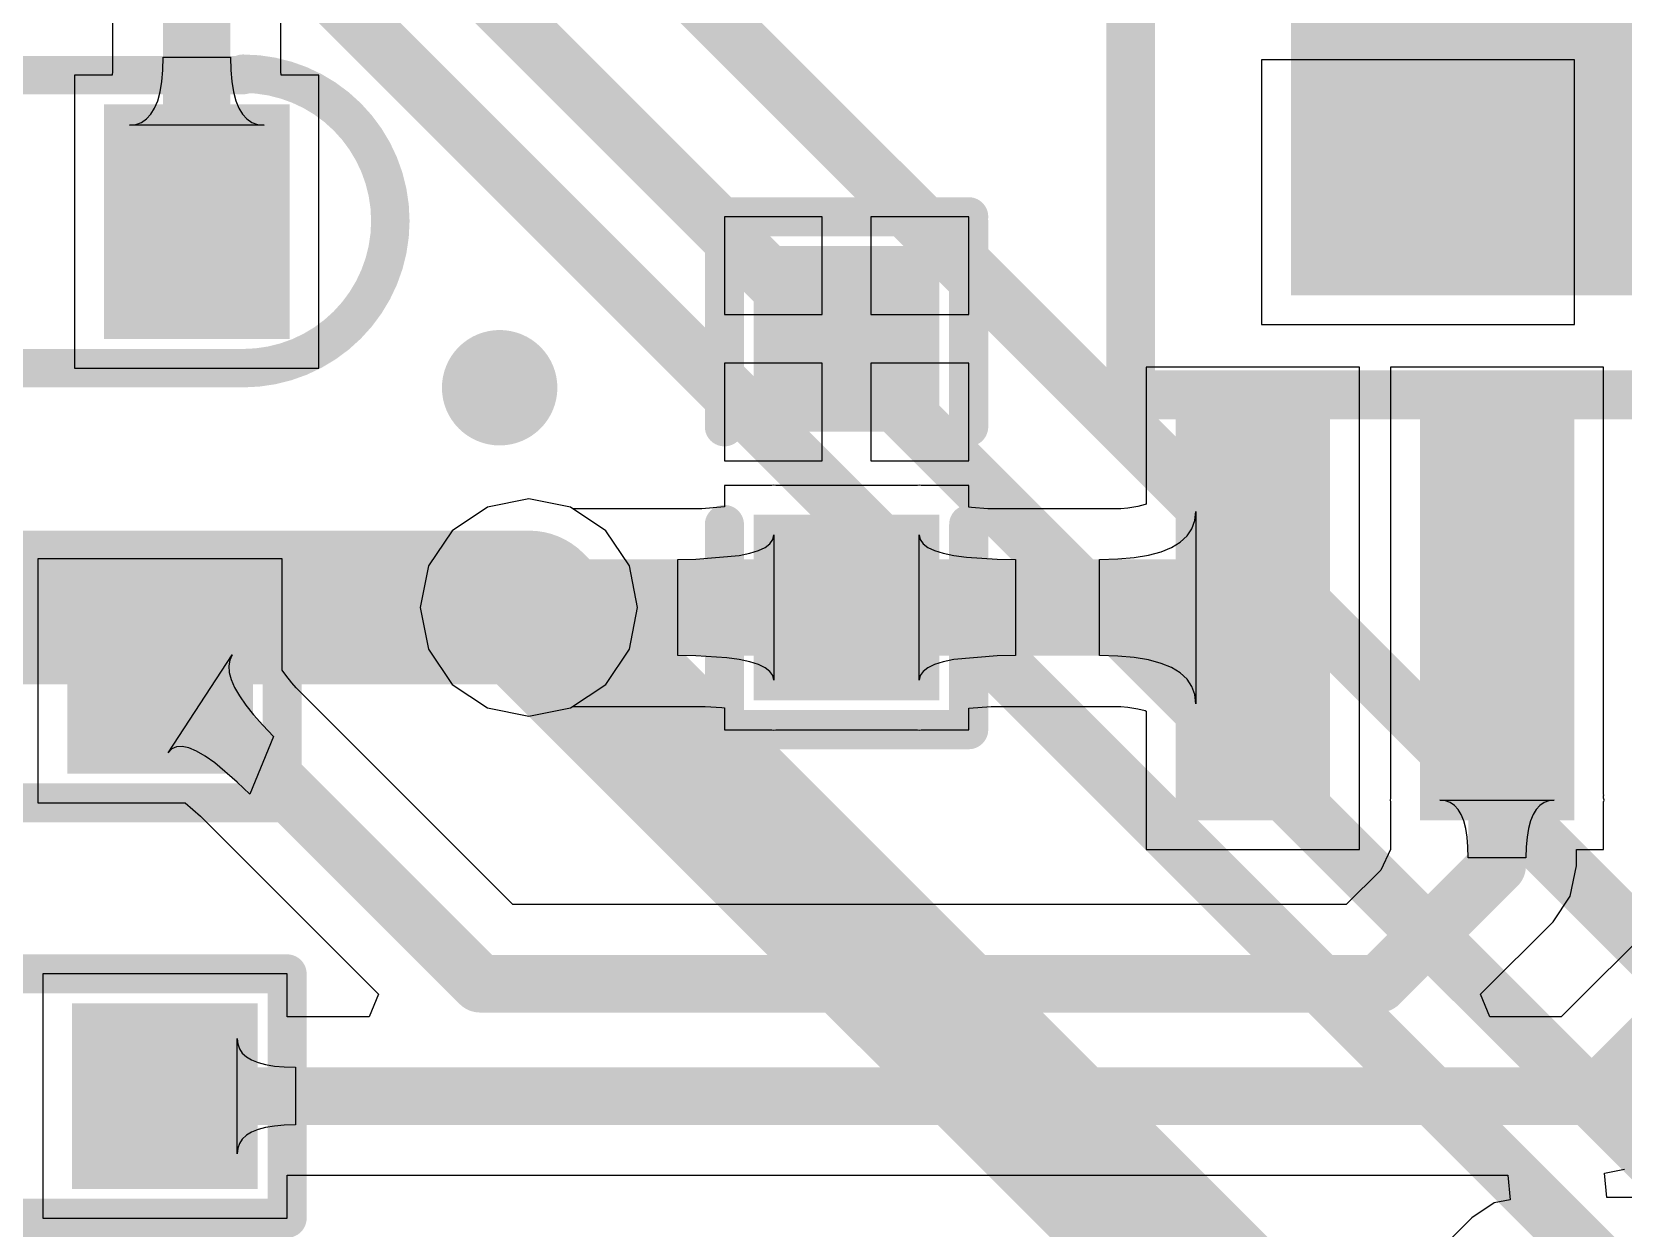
# Model space of a CAD drawing. Header units: millimetres. Extents: x 2.44 to 5.37, y 2.91 to 4.14.
# Drawn here: x 3.0812 to 3.407, y 3.245 to 3.4899 of the extents above; entities that cross this region are included whole.
import ezdxf

# ---------------------------------------------------------------- set-up
doc = ezdxf.new("R2010")
doc.units = ezdxf.units.MM
doc.header["$MEASUREMENT"] = 0
for name, color, linetype in [('BottomLayer', 5, 'Continuous'), ('MidLayer1', 16, 'Continuous'), ('MidLayer2', 76, 'Continuous'), ('MultiLayer', 9, 'Continuous'), ('TopLayer', 1, 'Continuous'), ('TopOverlay', 2, 'Continuous'), ('TopPaste', 8, 'Continuous'), ('TopSolder', 216, 'Continuous'), ('ViaHoleLayer', 16, 'Continuous')]:
    doc.layers.add(name, color=color, linetype=linetype)

# ---------------------------------------------------------------- blocks, each defined once
blk = doc.blocks.new('C0603_11')
at = {"layer": 'TopLayer'}
for points in [[(-0.014, -0.008), (0.016, -0.008), (-0.014, 0.022), (0.016, 0.022)], [(0.041, -0.008), (0.071, -0.008), (0.041, 0.022), (0.071, 0.022)]]:
    blk.add_solid(points, dxfattribs=at)
at = {"layer": 'TopOverlay', "const_width": 0.008}
for points in [[(-0.024, 0.032), (0.018, 0.032)], [(-0.024, 0.032), (-0.024, -0.018)], [(0.038, 0.032), (0.08, 0.032)], [(0.081, 0.032), (0.081, -0.018)], [(-0.024, -0.018), (0.018, -0.018)], [(0.038, -0.018), (0.08, -0.018)]]:
    blk.add_lwpolyline(points, dxfattribs=at)
at = {"layer": 'TopOverlay', "const_width": 0.004}
for points in [[(-0.026, 0.032, 1), (-0.022, 0.032, 1)], [(-0.026, 0.032, 1), (-0.022, 0.032, 1)], [(0.016, 0.032, 1), (0.02, 0.032, 1)], [(0.036, 0.032, 1), (0.04, 0.032, 1)], [(0.078, 0.032, 1), (0.082, 0.032, 1)], [(0.079, 0.032, 1), (0.083, 0.032, 1)], [(-0.026, -0.018, 1), (-0.022, -0.018, 1)], [(-0.026, -0.018, 1), (-0.022, -0.018, 1)], [(0.016, -0.018, 1), (0.02, -0.018, 1)], [(0.036, -0.018, 1), (0.04, -0.018, 1)], [(0.078, -0.018, 1), (0.082, -0.018, 1)], [(0.079, -0.018, 1), (0.083, -0.018, 1)]]:
    blk.add_lwpolyline(points, format="xyb", close=True, dxfattribs=at)
at = {"layer": 'TopPaste'}
for points in [[(-0.014, -0.008), (0.016, -0.008), (-0.014, 0.022), (0.016, 0.022)], [(0.041, -0.008), (0.071, -0.008), (0.041, 0.022), (0.071, 0.022)]]:
    blk.add_solid(points, dxfattribs=at)
at = {"layer": 'TopSolder'}
for points in [[(-0.018, -0.012), (0.02, -0.012), (-0.018, 0.026), (0.02, 0.026)], [(0.037, -0.012), (0.075, -0.012), (0.037, 0.026), (0.075, 0.026)]]:
    blk.add_solid(points, dxfattribs=at)
blk = doc.blocks.new('LED_17')
at = {"layer": 'TopLayer'}
for points in [[(-0.045, -0.02), (-0.015, -0.02), (-0.045, 0.02), (-0.015, 0.02)], [(0.015, -0.02), (0.045, -0.02), (0.015, 0.02), (0.045, 0.02)]]:
    blk.add_solid(points, dxfattribs=at)
at = {"layer": 'TopOverlay'}
for points, const_width in [([(-0.09031, 0.01956), (-0.09031, 0.02956)], 0.01), ([(-0.03925, 0.03), (0.03949, 0.03)], 0.00787), ([(-0.09031, 0.01956), (-0.09031, -0.03044)], 0.01), ([(-0.03925, -0.03), (0.03949, -0.03)], 0.00787)]:
    blk.add_lwpolyline(points, dxfattribs=dict(at, const_width=const_width))
for points, const_width in [([(-0.09281, 0.02956, 1), (-0.08781, 0.02956, 1)], 0.005), ([(-0.04122, 0.03, 1), (-0.03728, 0.03, 1)], 0.00394), ([(-0.04122, 0.03, 1), (-0.03728, 0.03, 1)], 0.00394), ([(0.03752, 0.03028, 1), (0.04146, 0.03028, 1)], 0.00394), ([(0.03752, 0.03, 1), (0.04146, 0.03, 1)], 0.00394), ([(-0.09281, 0.01956, 1), (-0.08781, 0.01956, 1)], 0.005), ([(-0.09281, 0.01956, 1), (-0.08781, 0.01956, 1)], 0.005), ([(-0.09281, -0.03044, 1), (-0.08781, -0.03044, 1)], 0.005), ([(-0.04122, -0.03, 1), (-0.03728, -0.03, 1)], 0.00394), ([(-0.04122, -0.03028, 1), (-0.03728, -0.03028, 1)], 0.00394), ([(0.03752, -0.03, 1), (0.04146, -0.03, 1)], 0.00394), ([(0.03752, -0.03, 1), (0.04146, -0.03, 1)], 0.00394)]:
    blk.add_lwpolyline(points, format="xyb", close=True, dxfattribs=dict(at, const_width=const_width))
at = {"layer": 'TopOverlay', "const_width": 0.00787}
for points in [[(-0.03925, -0.03028, -1), (-0.03925, 0.03)], [(0.03949, 0.03028, -1), (0.03949, -0.03)]]:
    blk.add_lwpolyline(points, format="xyb", dxfattribs=at)
at = {"layer": 'TopPaste'}
for points in [[(-0.045, -0.02), (-0.015, -0.02), (-0.045, 0.02), (-0.015, 0.02)], [(0.015, -0.02), (0.045, -0.02), (0.015, 0.02), (0.045, 0.02)]]:
    blk.add_solid(points, dxfattribs=at)
at = {"layer": 'TopSolder'}
for points in [[(-0.049, -0.024), (-0.011, -0.024), (-0.049, 0.024), (-0.011, 0.024)], [(0.011, -0.024), (0.049, -0.024), (0.011, 0.024), (0.049, 0.024)]]:
    blk.add_solid(points, dxfattribs=at)
blk = doc.blocks.new('R0603_30')
at = {"layer": 'TopLayer'}
for points in [[(-0.0425, -0.015), (-0.0125, -0.015), (-0.0425, 0.015), (-0.0125, 0.015)], [(0.0125, -0.015), (0.0425, -0.015), (0.0125, 0.015), (0.0425, 0.015)]]:
    blk.add_solid(points, dxfattribs=at)
at = {"layer": 'TopOverlay', "const_width": 0.008}
for points in [[(0.0525, 0.025), (-0.0525, 0.025)], [(-0.0525, 0.025), (-0.0525, -0.025)], [(0.0525, 0.025), (0.0525, -0.025)], [(0.0525, -0.025), (-0.0525, -0.025)]]:
    blk.add_lwpolyline(points, dxfattribs=at)
at = {"layer": 'TopOverlay', "const_width": 0.004}
for points in [[(-0.0545, 0.025, 1), (-0.0505, 0.025, 1)], [(-0.0545, 0.025, 1), (-0.0505, 0.025, 1)], [(0.0505, 0.025, 1), (0.0545, 0.025, 1)], [(0.0505, 0.025, 1), (0.0545, 0.025, 1)], [(-0.0545, -0.025, 1), (-0.0505, -0.025, 1)], [(-0.0545, -0.025, 1), (-0.0505, -0.025, 1)], [(0.0505, -0.025, 1), (0.0545, -0.025, 1)], [(0.0505, -0.025, 1), (0.0545, -0.025, 1)]]:
    blk.add_lwpolyline(points, format="xyb", close=True, dxfattribs=at)
at = {"layer": 'TopPaste'}
for points in [[(-0.0425, -0.015), (-0.0125, -0.015), (-0.0425, 0.015), (-0.0125, 0.015)], [(0.0125, -0.015), (0.0425, -0.015), (0.0125, 0.015), (0.0425, 0.015)]]:
    blk.add_solid(points, dxfattribs=at)
at = {"layer": 'TopSolder'}
for points in [[(-0.0465, -0.019), (-0.0085, -0.019), (-0.0465, 0.019), (-0.0085, 0.019)], [(0.0085, -0.019), (0.0465, -0.019), (0.0085, 0.019), (0.0465, 0.019)]]:
    blk.add_solid(points, dxfattribs=at)
blk = doc.blocks.new('R0603_31')
at = {"layer": 'TopLayer'}
for points in [[(-0.0425, -0.015), (-0.0125, -0.015), (-0.0425, 0.015), (-0.0125, 0.015)], [(0.0125, -0.015), (0.0425, -0.015), (0.0125, 0.015), (0.0425, 0.015)]]:
    blk.add_solid(points, dxfattribs=at)
at = {"layer": 'TopOverlay', "const_width": 0.008}
for points in [[(0.0525, 0.025), (-0.0525, 0.025)], [(-0.0525, 0.025), (-0.0525, -0.025)], [(0.0525, 0.025), (0.0525, -0.025)], [(0.0525, -0.025), (-0.0525, -0.025)]]:
    blk.add_lwpolyline(points, dxfattribs=at)
at = {"layer": 'TopOverlay', "const_width": 0.004}
for points in [[(-0.0545, 0.025, 1), (-0.0505, 0.025, 1)], [(-0.0545, 0.025, 1), (-0.0505, 0.025, 1)], [(0.0505, 0.025, 1), (0.0545, 0.025, 1)], [(0.0505, 0.025, 1), (0.0545, 0.025, 1)], [(-0.0545, -0.025, 1), (-0.0505, -0.025, 1)], [(-0.0545, -0.025, 1), (-0.0505, -0.025, 1)], [(0.0505, -0.025, 1), (0.0545, -0.025, 1)], [(0.0505, -0.025, 1), (0.0545, -0.025, 1)]]:
    blk.add_lwpolyline(points, format="xyb", close=True, dxfattribs=at)
at = {"layer": 'TopPaste'}
for points in [[(-0.0425, -0.015), (-0.0125, -0.015), (-0.0425, 0.015), (-0.0125, 0.015)], [(0.0125, -0.015), (0.0425, -0.015), (0.0125, 0.015), (0.0425, 0.015)]]:
    blk.add_solid(points, dxfattribs=at)
at = {"layer": 'TopSolder'}
for points in [[(-0.0465, -0.019), (-0.0085, -0.019), (-0.0465, 0.019), (-0.0085, 0.019)], [(0.0085, -0.019), (0.0465, -0.019), (0.0085, 0.019), (0.0465, 0.019)]]:
    blk.add_solid(points, dxfattribs=at)
blk = doc.blocks.new('TP4056_44')
at = {"layer": 'TopLayer'}
for points in [[(-0.15731, 0.11834), (-0.07857, 0.11834), (-0.15731, 0.14196), (-0.07857, 0.14196)], [(0.0808, 0.11834), (0.15954, 0.11834), (0.0808, 0.14196), (0.15954, 0.14196)], [(-0.04636, -0.00806), (0.05206, -0.00806), (-0.04636, 0.11006), (0.05206, 0.11006)], [(-0.15731, 0.06834), (-0.07857, 0.06834), (-0.15731, 0.09196), (-0.07857, 0.09196)], [(0.0808, 0.06834), (0.15954, 0.06834), (0.0808, 0.09196), (0.15954, 0.09196)], [(-0.15731, 0.01834), (-0.07857, 0.01834), (-0.15731, 0.04196), (-0.07857, 0.04196)], [(0.0808, 0.01834), (0.15954, 0.01834), (0.0808, 0.04196), (0.15954, 0.04196)], [(-0.15731, -0.03166), (-0.07857, -0.03166), (-0.15731, -0.00804), (-0.07857, -0.00804)], [(0.0808, -0.03166), (0.15954, -0.03166), (0.0808, -0.00804), (0.15954, -0.00804)]]:
    blk.add_solid(points, dxfattribs=at)
at = {"layer": 'TopOverlay', "const_width": 0.01}
for points in [[(-0.02215, 0.15515), (-0.07471, 0.15515)], [(-0.07471, -0.04485), (-0.07471, 0.15515)], [(0.07647, 0.15515), (0.02785, 0.15515)], [(0.07647, -0.04485), (0.07647, 0.15515)], [(0.07647, -0.04485), (-0.07471, -0.04485)]]:
    blk.add_lwpolyline(points, dxfattribs=at)
at = {"layer": 'TopOverlay', "const_width": 0.005}
for points in [[(-0.07721, 0.15515, 1), (-0.07221, 0.15515, 1)], [(-0.07721, 0.15515, 1), (-0.07221, 0.15515, 1)], [(-0.02465, 0.15515, 1), (-0.01965, 0.15515, 1)], [(-0.02465, 0.15515, 1), (-0.01965, 0.15515, 1)], [(0.02535, 0.15515, 1), (0.03035, 0.15515, 1)], [(0.02535, 0.15515, 1), (0.03035, 0.15515, 1)], [(0.07397, 0.15515, 1), (0.07897, 0.15515, 1)], [(0.07397, 0.15515, 1), (0.07897, 0.15515, 1)], [(-0.07721, -0.04485, 1), (-0.07221, -0.04485, 1)], [(-0.07721, -0.04485, 1), (-0.07221, -0.04485, 1)], [(0.07397, -0.04485, 1), (0.07897, -0.04485, 1)], [(0.07397, -0.04485, 1), (0.07897, -0.04485, 1)]]:
    blk.add_lwpolyline(points, format="xyb", close=True, dxfattribs=at)
at = {"layer": 'TopOverlay', "const_width": 0.01}
blk.add_lwpolyline([(0.02785, 0.15515, -1), (-0.02215, 0.15515)], format="xyb", dxfattribs=at)
at = {"layer": 'TopPaste'}
for points in [[(-0.15731, 0.11834), (-0.07857, 0.11834), (-0.15731, 0.14196), (-0.07857, 0.14196)], [(0.0808, 0.11834), (0.15954, 0.11834), (0.0808, 0.14196), (0.15954, 0.14196)], [(-0.04636, -0.00806), (0.05206, -0.00806), (-0.04636, 0.11006), (0.05206, 0.11006)], [(-0.15731, 0.06834), (-0.07857, 0.06834), (-0.15731, 0.09196), (-0.07857, 0.09196)], [(0.0808, 0.06834), (0.15954, 0.06834), (0.0808, 0.09196), (0.15954, 0.09196)], [(-0.15731, 0.01834), (-0.07857, 0.01834), (-0.15731, 0.04196), (-0.07857, 0.04196)], [(0.0808, 0.01834), (0.15954, 0.01834), (0.0808, 0.04196), (0.15954, 0.04196)], [(-0.15731, -0.03166), (-0.07857, -0.03166), (-0.15731, -0.00804), (-0.07857, -0.00804)], [(0.0808, -0.03166), (0.15954, -0.03166), (0.0808, -0.00804), (0.15954, -0.00804)]]:
    blk.add_solid(points, dxfattribs=at)
at = {"layer": 'TopSolder'}
for points in [[(-0.16131, 0.11434), (-0.07457, 0.11434), (-0.16131, 0.14596), (-0.07457, 0.14596)], [(0.0768, 0.11434), (0.16354, 0.11434), (0.0768, 0.14596), (0.16354, 0.14596)], [(-0.05036, -0.01206), (0.05606, -0.01206), (-0.05036, 0.11406), (0.05606, 0.11406)], [(-0.16131, 0.06434), (-0.07457, 0.06434), (-0.16131, 0.09596), (-0.07457, 0.09596)], [(0.0768, 0.06434), (0.16354, 0.06434), (0.0768, 0.09596), (0.16354, 0.09596)], [(-0.16131, 0.01434), (-0.07457, 0.01434), (-0.16131, 0.04596), (-0.07457, 0.04596)], [(0.0768, 0.01434), (0.16354, 0.01434), (0.0768, 0.04596), (0.16354, 0.04596)], [(-0.16131, -0.03566), (-0.07457, -0.03566), (-0.16131, -0.00404), (-0.07457, -0.00404)], [(0.0768, -0.03566), (0.16354, -0.03566), (0.0768, -0.00404), (0.16354, -0.00404)]]:
    blk.add_solid(points, dxfattribs=at)

msp = doc.modelspace()

# ---------------------------------------------------------------- linework, layer by layer
at = {"layer": 'BottomLayer'}
for p, q in [((3.183, 3.39424), (3.17449, 3.39255)), ((3.19151, 3.39255), (3.183, 3.39424)), ((3.17449, 3.39255), (3.16728, 3.38772)), ((3.19872, 3.38772), (3.19151, 3.39255)), ((3.16728, 3.38772), (3.16245, 3.38051)), ((3.20355, 3.38051), (3.19872, 3.38772)), ((3.16245, 3.38051), (3.16076, 3.372)), ((3.20524, 3.372), (3.20355, 3.38051)), ((3.16076, 3.372), (3.16245, 3.36349)), ((3.20355, 3.36349), (3.20524, 3.372)), ((3.16245, 3.36349), (3.16728, 3.35628)), ((3.19872, 3.35628), (3.20355, 3.36349)), ((3.16728, 3.35628), (3.17449, 3.35145)), ((3.19151, 3.35145), (3.19872, 3.35628)), ((3.17449, 3.35145), (3.183, 3.34976)), ((3.183, 3.34976), (3.19151, 3.35145))]:
    msp.add_line(p, q, dxfattribs=at)
at = {"layer": 'BottomLayer', "const_width": 0.01181}
for points in [[(3.17109, 3.417, 1), (3.18291, 3.417, 1)], [(3.17709, 3.372, 1), (3.18891, 3.372, 1)]]:
    msp.add_lwpolyline(points, format="xyb", close=True, dxfattribs=at)
at = {"layer": 'MidLayer1'}
for p, q in [((3.183, 3.39424), (3.17449, 3.39255)), ((3.19151, 3.39255), (3.183, 3.39424)), ((3.17449, 3.39255), (3.16728, 3.38772)), ((3.19872, 3.38772), (3.19151, 3.39255)), ((3.16728, 3.38772), (3.16245, 3.38051)), ((3.20355, 3.38051), (3.19872, 3.38772)), ((3.16245, 3.38051), (3.16076, 3.372)), ((3.20524, 3.372), (3.20355, 3.38051)), ((3.16076, 3.372), (3.16245, 3.36349)), ((3.20355, 3.36349), (3.20524, 3.372)), ((3.16245, 3.36349), (3.16728, 3.35628)), ((3.19872, 3.35628), (3.20355, 3.36349)), ((3.16728, 3.35628), (3.17449, 3.35145)), ((3.19151, 3.35145), (3.19872, 3.35628)), ((3.17449, 3.35145), (3.183, 3.34976)), ((3.183, 3.34976), (3.19151, 3.35145))]:
    msp.add_line(p, q, dxfattribs=at)
at = {"layer": 'MidLayer1', "const_width": 0.01181}
for points in [[(3.17109, 3.417, 1), (3.18291, 3.417, 1)], [(3.17709, 3.372, 1), (3.18891, 3.372, 1)]]:
    msp.add_lwpolyline(points, format="xyb", close=True, dxfattribs=at)
at = {"layer": 'MidLayer2'}
for points, const_width in [([(3.145, 3.569), (3.434, 3.28)], 0.01181), ([(3.129, 3.543), (3.421, 3.251)], 0.01181), ([(3.128, 3.512), (3.413, 3.227)], 0.01181), ([(3.009, 3.372), (3.183, 3.372)], 0.0315), ([(3.183, 3.372), (3.374, 3.181)], 0.0315)]:
    msp.add_lwpolyline(points, dxfattribs=dict(at, const_width=const_width))
for points, const_width in [([(3.17109, 3.417, 1), (3.18291, 3.417, 1)], 0.01181), ([(3.17513, 3.372, 1), (3.19087, 3.372, 1)], 0.01575), ([(3.17513, 3.372, 1), (3.19087, 3.372, 1)], 0.01575), ([(3.17709, 3.372, 1), (3.18891, 3.372, 1)], 0.01181)]:
    msp.add_lwpolyline(points, format="xyb", close=True, dxfattribs=dict(at, const_width=const_width))
at = {"layer": 'MultiLayer', "const_width": 0.01181}
for points in [[(3.17109, 3.417, 1), (3.18291, 3.417, 1)], [(3.17709, 3.372, 1), (3.18891, 3.372, 1)]]:
    msp.add_lwpolyline(points, format="xyb", close=True, dxfattribs=at)
at = {"layer": 'TopLayer'}
for p, q in [((3.09778, 3.51226), (3.09778, 3.48171)), ((3.13222, 3.48171), (3.13222, 3.51226)), ((3.10783, 3.47966), (3.10804, 3.48202)), ((3.10804, 3.48202), (3.10811, 3.48466)), ((3.10811, 3.48466), (3.12189, 3.48466)), ((3.12189, 3.48466), (3.12196, 3.48202)), ((3.12196, 3.48202), (3.12217, 3.47966)), ((3.397, 3.48415), (3.33294, 3.48415)), ((3.33294, 3.48415), (3.33294, 3.42994)), ((3.397, 3.42994), (3.397, 3.48415)), ((3.09772, 3.481), (3.09, 3.481)), ((3.09, 3.481), (3.09, 3.421)), ((3.09778, 3.48171), (3.09772, 3.481)), ((3.10749, 3.47757), (3.10783, 3.47966)), ((3.12217, 3.47966), (3.12251, 3.47757)), ((3.13228, 3.481), (3.13222, 3.48171)), ((3.14, 3.481), (3.13228, 3.481)), ((3.14, 3.421), (3.14, 3.481)), ((3.10639, 3.47423), (3.10701, 3.47576)), ((3.10701, 3.47576), (3.10749, 3.47757)), ((3.12251, 3.47757), (3.12299, 3.47576)), ((3.12299, 3.47576), (3.12361, 3.47423)), ((3.1037, 3.47132), (3.10473, 3.47201)), ((3.10473, 3.47201), (3.10563, 3.47298)), ((3.10563, 3.47298), (3.10639, 3.47423)), ((3.12361, 3.47423), (3.12437, 3.47298)), ((3.12437, 3.47298), (3.12527, 3.47201)), ((3.12527, 3.47201), (3.1263, 3.47132)), ((3.10122, 3.47076), (3.10253, 3.4709)), ((3.12878, 3.47076), (3.10122, 3.47076)), ((3.10253, 3.4709), (3.1037, 3.47132)), ((3.1263, 3.47132), (3.12747, 3.4709)), ((3.12747, 3.4709), (3.12878, 3.47076)), ((3.243, 3.452), (3.223, 3.452)), ((3.223, 3.452), (3.223, 3.432)), ((3.243, 3.432), (3.243, 3.452)), ((3.273, 3.452), (3.253, 3.452)), ((3.253, 3.452), (3.253, 3.432)), ((3.273, 3.432), (3.273, 3.452)), ((3.223, 3.432), (3.243, 3.432)), ((3.253, 3.432), (3.273, 3.432)), ((3.33294, 3.42994), (3.397, 3.42994)), ((3.09, 3.421), (3.14, 3.421)), ((3.243, 3.422), (3.223, 3.422)), ((3.223, 3.422), (3.223, 3.402)), ((3.243, 3.402), (3.243, 3.422)), ((3.273, 3.422), (3.253, 3.422)), ((3.253, 3.422), (3.253, 3.402)), ((3.273, 3.402), (3.273, 3.422)), ((3.35296, 3.4212), (3.30934, 3.4212)), ((3.30934, 3.4212), (3.30934, 3.39319)), ((3.35296, 3.32246), (3.35296, 3.4212)), ((3.40296, 3.4212), (3.35934, 3.4212)), ((3.35934, 3.4212), (3.35934, 3.33372)), ((3.40296, 3.33372), (3.40296, 3.4212)), ((3.223, 3.402), (3.243, 3.402)), ((3.253, 3.402), (3.273, 3.402)), ((3.183, 3.39424), (3.17449, 3.39255)), ((3.19151, 3.39255), (3.183, 3.39424)), ((3.23274, 3.397), (3.223, 3.397)), ((3.223, 3.397), (3.223, 3.39262)), ((3.23312, 3.39708), (3.23274, 3.397)), ((3.2335, 3.397), (3.23312, 3.39708)), ((3.2625, 3.397), (3.2335, 3.397)), ((3.26288, 3.39708), (3.2625, 3.397)), ((3.26326, 3.397), (3.26288, 3.39708)), ((3.273, 3.397), (3.26326, 3.397)), ((3.273, 3.39252), (3.273, 3.397)), ((3.17449, 3.39255), (3.16728, 3.38772)), ((3.19198, 3.39223), (3.19151, 3.39255)), ((3.21841, 3.39223), (3.19198, 3.39223)), ((3.223, 3.39262), (3.21841, 3.39223)), ((3.27355, 3.39245), (3.273, 3.39252)), ((3.27692, 3.39223), (3.27355, 3.39245)), ((3.30414, 3.39223), (3.27692, 3.39223)), ((3.30557, 3.39236), (3.30414, 3.39223)), ((3.30764, 3.3927), (3.30557, 3.39236)), ((3.3091, 3.3931), (3.30764, 3.3927)), ((3.30934, 3.39319), (3.3091, 3.3931)), ((3.31926, 3.38981), (3.31946, 3.39168)), ((3.31946, 3.39168), (3.31946, 3.35231)), ((3.16728, 3.38772), (3.16245, 3.38051)), ((3.31769, 3.38667), (3.31867, 3.38814)), ((3.31867, 3.38814), (3.31926, 3.38981)), ((3.22997, 3.38366), (3.23135, 3.38431)), ((3.23135, 3.38431), (3.23233, 3.38507)), ((3.23233, 3.38507), (3.23292, 3.38592)), ((3.23292, 3.38592), (3.23312, 3.38688)), ((3.23312, 3.38688), (3.23312, 3.35712)), ((3.26288, 3.35712), (3.26288, 3.38688)), ((3.26288, 3.38688), (3.26308, 3.38592)), ((3.26308, 3.38592), (3.26367, 3.38507)), ((3.26367, 3.38507), (3.26465, 3.38431)), ((3.26465, 3.38431), (3.26603, 3.38366)), ((3.31237, 3.38342), (3.31454, 3.3843)), ((3.31454, 3.3843), (3.31631, 3.38539)), ((3.31631, 3.38539), (3.31769, 3.38667)), ((3.1325, 3.382), (3.0825, 3.382)), ((3.0825, 3.382), (3.0825, 3.332)), ((3.1325, 3.35919), (3.1325, 3.382)), ((3.21344, 3.38184), (3.21718, 3.38189)), ((3.21344, 3.36216), (3.21344, 3.38184)), ((3.21718, 3.38189), (3.22603, 3.38265)), ((3.22603, 3.38265), (3.2282, 3.3831)), ((3.2282, 3.3831), (3.22997, 3.38366)), ((3.26603, 3.38366), (3.2678, 3.3831)), ((3.2678, 3.3831), (3.26997, 3.38265)), ((3.26997, 3.38265), (3.27253, 3.3823)), ((3.27253, 3.3823), (3.27882, 3.38189)), ((3.27882, 3.38189), (3.28256, 3.38184)), ((3.28256, 3.38184), (3.28256, 3.36216)), ((3.29977, 3.38184), (3.30351, 3.38194)), ((3.29977, 3.36216), (3.29977, 3.38184)), ((3.30351, 3.38194), (3.30686, 3.38224)), ((3.30686, 3.38224), (3.30981, 3.38273)), ((3.30981, 3.38273), (3.31237, 3.38342)), ((3.16245, 3.38051), (3.16076, 3.372)), ((3.16076, 3.372), (3.16245, 3.36349)), ((3.10918, 3.34224), (3.12226, 3.36232)), ((3.12176, 3.36126), (3.12156, 3.36006)), ((3.12226, 3.36232), (3.12176, 3.36126)), ((3.16245, 3.36349), (3.16728, 3.35628)), ((3.21718, 3.36211), (3.21344, 3.36216)), ((3.22347, 3.3617), (3.21718, 3.36211)), ((3.22603, 3.36135), (3.22347, 3.3617)), ((3.2282, 3.3609), (3.22603, 3.36135)), ((3.26997, 3.36135), (3.2678, 3.3609)), ((3.27882, 3.36211), (3.26997, 3.36135)), ((3.28256, 3.36216), (3.27882, 3.36211)), ((3.30351, 3.36206), (3.29977, 3.36216)), ((3.30686, 3.36176), (3.30351, 3.36206)), ((3.30981, 3.36127), (3.30686, 3.36176)), ((3.31237, 3.36058), (3.30981, 3.36127)), ((3.12156, 3.36006), (3.12166, 3.35873)), ((3.12166, 3.35873), (3.12206, 3.35726)), ((3.13324, 3.35813), (3.1325, 3.35919)), ((3.13446, 3.35659), (3.13324, 3.35813)), ((3.22997, 3.36034), (3.2282, 3.3609)), ((3.23135, 3.35969), (3.22997, 3.36034)), ((3.23233, 3.35893), (3.23135, 3.35969)), ((3.23292, 3.35808), (3.23233, 3.35893)), ((3.23312, 3.35712), (3.23292, 3.35808)), ((3.26308, 3.35808), (3.26288, 3.35712)), ((3.26367, 3.35893), (3.26308, 3.35808)), ((3.26465, 3.35969), (3.26367, 3.35893)), ((3.26603, 3.36034), (3.26465, 3.35969)), ((3.2678, 3.3609), (3.26603, 3.36034)), ((3.31454, 3.3597), (3.31237, 3.36058)), ((3.31631, 3.35861), (3.31454, 3.3597)), ((3.31769, 3.35733), (3.31631, 3.35861)), ((3.12206, 3.35726), (3.12275, 3.35566)), ((3.12275, 3.35566), (3.12375, 3.35392)), ((3.13534, 3.35559), (3.13446, 3.35659)), ((3.17972, 3.31122), (3.13534, 3.35559)), ((3.16728, 3.35628), (3.17449, 3.35145)), ((3.31867, 3.35586), (3.31769, 3.35733)), ((3.31926, 3.35419), (3.31867, 3.35586)), ((3.12375, 3.35392), (3.12505, 3.35205)), ((3.12505, 3.35205), (3.12664, 3.35004)), ((3.19151, 3.35145), (3.19198, 3.35177)), ((3.19198, 3.35177), (3.21908, 3.35177)), ((3.21908, 3.35177), (3.22245, 3.35155)), ((3.22245, 3.35155), (3.223, 3.35148)), ((3.273, 3.35138), (3.27759, 3.35177)), ((3.27759, 3.35177), (3.30414, 3.35177)), ((3.30414, 3.35177), (3.30557, 3.35164)), ((3.30557, 3.35164), (3.30764, 3.3513)), ((3.31946, 3.35231), (3.31926, 3.35419)), ((3.12664, 3.35004), (3.12854, 3.3479)), ((3.17449, 3.35145), (3.183, 3.34976)), ((3.183, 3.34976), (3.19151, 3.35145)), ((3.223, 3.35148), (3.223, 3.347)), ((3.273, 3.347), (3.273, 3.35138)), ((3.30764, 3.3513), (3.3091, 3.3509)), ((3.3091, 3.3509), (3.30934, 3.35081)), ((3.30934, 3.35081), (3.30934, 3.32246)), ((3.13073, 3.34562), (3.12588, 3.33377)), ((3.12854, 3.3479), (3.13073, 3.34562)), ((3.223, 3.347), (3.23274, 3.347)), ((3.23274, 3.347), (3.23312, 3.34692)), ((3.23312, 3.34692), (3.2335, 3.347)), ((3.2335, 3.347), (3.2625, 3.347)), ((3.2625, 3.347), (3.26288, 3.34692)), ((3.26288, 3.34692), (3.26326, 3.347)), ((3.26326, 3.347), (3.273, 3.347)), ((3.10993, 3.34305), (3.10918, 3.34224)), ((3.11088, 3.3435), (3.10993, 3.34305)), ((3.11204, 3.34357), (3.11088, 3.3435)), ((3.11341, 3.34328), (3.11204, 3.34357)), ((3.11498, 3.34261), (3.11341, 3.34328)), ((3.11675, 3.34158), (3.11498, 3.34261)), ((3.11873, 3.34018), (3.11675, 3.34158)), ((3.12329, 3.33628), (3.11873, 3.34018)), ((3.12588, 3.33377), (3.12329, 3.33628)), ((3.0825, 3.332), (3.11261, 3.332)), ((3.11261, 3.332), (3.1158, 3.32927)), ((3.35934, 3.33296), (3.35926, 3.33258)), ((3.35926, 3.33258), (3.35934, 3.3322)), ((3.35934, 3.33372), (3.35932, 3.33367)), ((3.35932, 3.33367), (3.35934, 3.33347)), ((3.35934, 3.33347), (3.35934, 3.33296)), ((3.35934, 3.3322), (3.35934, 3.32246)), ((3.37056, 3.33246), (3.36946, 3.33258)), ((3.36946, 3.33258), (3.39284, 3.33258)), ((3.37154, 3.3321), (3.37056, 3.33246)), ((3.37241, 3.33151), (3.37154, 3.3321)), ((3.39076, 3.3321), (3.38989, 3.33151)), ((3.39174, 3.33246), (3.39076, 3.3321)), ((3.39284, 3.33258), (3.39174, 3.33246)), ((3.40298, 3.33367), (3.40296, 3.33372)), ((3.40296, 3.33347), (3.40298, 3.33367)), ((3.40296, 3.33296), (3.40296, 3.33347)), ((3.40304, 3.33258), (3.40296, 3.33296)), ((3.40296, 3.3322), (3.40304, 3.33258)), ((3.40296, 3.32246), (3.40296, 3.3322)), ((3.1158, 3.32927), (3.15223, 3.29284)), ((3.37316, 3.33069), (3.37241, 3.33151)), ((3.3738, 3.32962), (3.37316, 3.33069)), ((3.37432, 3.32833), (3.3738, 3.32962)), ((3.3885, 3.32962), (3.38798, 3.32833)), ((3.38914, 3.33069), (3.3885, 3.32962)), ((3.38989, 3.33151), (3.38914, 3.33069)), ((3.37472, 3.32679), (3.37432, 3.32833)), ((3.37501, 3.32502), (3.37472, 3.32679)), ((3.38758, 3.32679), (3.38729, 3.32502)), ((3.38798, 3.32833), (3.38758, 3.32679)), ((3.30934, 3.32246), (3.35296, 3.32246)), ((3.35934, 3.32246), (3.35733, 3.31827)), ((3.35934, 3.32246), (3.35934, 3.32246)), ((3.35934, 3.32246), (3.35934, 3.32246)), ((3.37519, 3.32301), (3.37501, 3.32502)), ((3.37524, 3.32077), (3.37519, 3.32301)), ((3.38711, 3.32301), (3.38705, 3.32077)), ((3.38729, 3.32502), (3.38711, 3.32301)), ((3.39737, 3.31915), (3.39737, 3.32246)), ((3.39737, 3.32246), (3.40296, 3.32246)), ((3.38705, 3.32077), (3.37524, 3.32077)), ((3.39613, 3.31294), (3.39737, 3.31915)), ((3.35733, 3.31827), (3.35028, 3.31122)), ((3.39262, 3.30768), (3.39613, 3.31294)), ((3.35028, 3.31122), (3.17972, 3.31122)), ((3.37777, 3.29284), (3.39262, 3.30768)), ((3.41493, 3.30887), (3.39428, 3.28822)), ((3.1335, 3.297), (3.0835, 3.297)), ((3.0835, 3.297), (3.0835, 3.247)), ((3.1335, 3.28822), (3.1335, 3.297)), ((3.15223, 3.29284), (3.15032, 3.28822)), ((3.37968, 3.28822), (3.37777, 3.29284)), ((3.15032, 3.28822), (3.1335, 3.28822)), ((3.39428, 3.28822), (3.37968, 3.28822)), ((3.12326, 3.26019), (3.12326, 3.28381)), ((3.12326, 3.28381), (3.12338, 3.28269)), ((3.12338, 3.28269), (3.12374, 3.28168)), ((3.12374, 3.28168), (3.12433, 3.2808)), ((3.12433, 3.2808), (3.12517, 3.28003)), ((3.12517, 3.28003), (3.12624, 3.27938)), ((3.12624, 3.27938), (3.12756, 3.27885)), ((3.12756, 3.27885), (3.12911, 3.27844)), ((3.12911, 3.27844), (3.1309, 3.27814)), ((3.1309, 3.27814), (3.13292, 3.27796)), ((3.13292, 3.27796), (3.13519, 3.27791)), ((3.13519, 3.27791), (3.13519, 3.26609)), ((3.12517, 3.26397), (3.12433, 3.2632)), ((3.12624, 3.26462), (3.12517, 3.26397)), ((3.12756, 3.26515), (3.12624, 3.26462)), ((3.12911, 3.26556), (3.12756, 3.26515)), ((3.1309, 3.26586), (3.12911, 3.26556)), ((3.13292, 3.26604), (3.1309, 3.26586)), ((3.13519, 3.26609), (3.13292, 3.26604)), ((3.12338, 3.26131), (3.12326, 3.26019)), ((3.12374, 3.26232), (3.12338, 3.26131)), ((3.12433, 3.2632), (3.12374, 3.26232)), ((3.1335, 3.247), (3.1335, 3.25578)), ((3.1335, 3.25578), (3.38336, 3.25578)), ((3.38336, 3.25578), (3.38385, 3.25078)), ((3.40315, 3.25621), (3.40721, 3.25702)), ((3.40364, 3.25121), (3.40315, 3.25621)), ((3.38385, 3.25078), (3.38056, 3.25013)), ((3.47611, 3.25121), (3.40364, 3.25121)), ((3.38056, 3.25013), (3.37595, 3.24705)), ((3.0835, 3.247), (3.1335, 3.247)), ((3.37595, 3.24705), (3.35095, 3.22205))]:
    msp.add_line(p, q, dxfattribs=at)
for points, const_width in [([(3.115, 3.451), (3.115, 3.543)], 0.01378), ([(3.183, 3.372), (3.248, 3.372)], 0.01969), ([(3.248, 3.372), (3.33098, 3.372)], 0.01969), ([(3.33098, 3.372), (3.33115, 3.37183)], 0.01969), ([(3.38115, 3.31915), (3.38115, 3.37183)], 0.01181), ([(3.1075, 3.357), (3.111, 3.357)], 0.01181), ([(3.111, 3.357), (3.173, 3.295)], 0.01181), ([(3.357, 3.295), (3.38115, 3.31915)], 0.01181), ([(3.401, 3.272), (3.43115, 3.30215)], 0.01181), ([(3.173, 3.295), (3.357, 3.295)], 0.01181), ([(3.1085, 3.272), (3.401, 3.272)], 0.01181)]:
    msp.add_lwpolyline(points, dxfattribs=dict(at, const_width=const_width))
for points, const_width in [([(3.11156, 3.451, 1), (3.11844, 3.451, 1)], 0.00689), ([(3.17109, 3.417, 1), (3.18291, 3.417, 1)], 0.01181), ([(3.17709, 3.372, 1), (3.18891, 3.372, 1)], 0.01181), ([(3.17808, 3.372, 1), (3.18792, 3.372, 1)], 0.00984), ([(3.24308, 3.372, 1), (3.25292, 3.372, 1)], 0.00984), ([(3.24308, 3.372, 1), (3.25292, 3.372, 1)], 0.00984), ([(3.32606, 3.372, 1), (3.3359, 3.372, 1)], 0.00984), ([(3.32606, 3.372, 1), (3.3359, 3.372, 1)], 0.00984), ([(3.32623, 3.37183, 1), (3.33607, 3.37183, 1)], 0.00984), ([(3.3782, 3.37183, 1), (3.3841, 3.37183, 1)], 0.00591), ([(3.10455, 3.357, 1), (3.11045, 3.357, 1)], 0.00591), ([(3.10805, 3.357, 1), (3.11395, 3.357, 1)], 0.00591), ([(3.10805, 3.357, 1), (3.11395, 3.357, 1)], 0.00591), ([(3.3782, 3.31915, 1), (3.3841, 3.31915, 1)], 0.00591), ([(3.3782, 3.31915, 1), (3.3841, 3.31915, 1)], 0.00591), ([(3.17005, 3.295, 1), (3.17595, 3.295, 1)], 0.00591), ([(3.17005, 3.295, 1), (3.17595, 3.295, 1)], 0.00591), ([(3.35405, 3.295, 1), (3.35995, 3.295, 1)], 0.00591), ([(3.35405, 3.295, 1), (3.35995, 3.295, 1)], 0.00591), ([(3.10555, 3.272, 1), (3.11145, 3.272, 1)], 0.00591), ([(3.39805, 3.272, 1), (3.40395, 3.272, 1)], 0.00591), ([(3.39805, 3.272, 1), (3.40395, 3.272, 1)], 0.00591)]:
    msp.add_lwpolyline(points, format="xyb", close=True, dxfattribs=dict(at, const_width=const_width))
at = {"layer": 'ViaHoleLayer', "const_width": 0.00591}
for points in [[(3.17405, 3.417, 1), (3.17995, 3.417, 1)], [(3.18005, 3.372, 1), (3.18595, 3.372, 1)]]:
    msp.add_lwpolyline(points, format="xyb", close=True, dxfattribs=at)

# ---------------------------------------------------------------- block references
for name, p, rotation in [('TP4056_44', (3.351, 3.492), 270), ('LED_17', (3.085, 3.451), 360), ('C0603_11', (3.255, 3.371), 90), ('R0603_31', (3.08, 3.357), 180), ('R0603_30', (3.081, 3.272), 180)]:
    msp.add_blockref(name, p, dxfattribs=dict(rotation=rotation))

doc.saveas('drawing.dxf')
